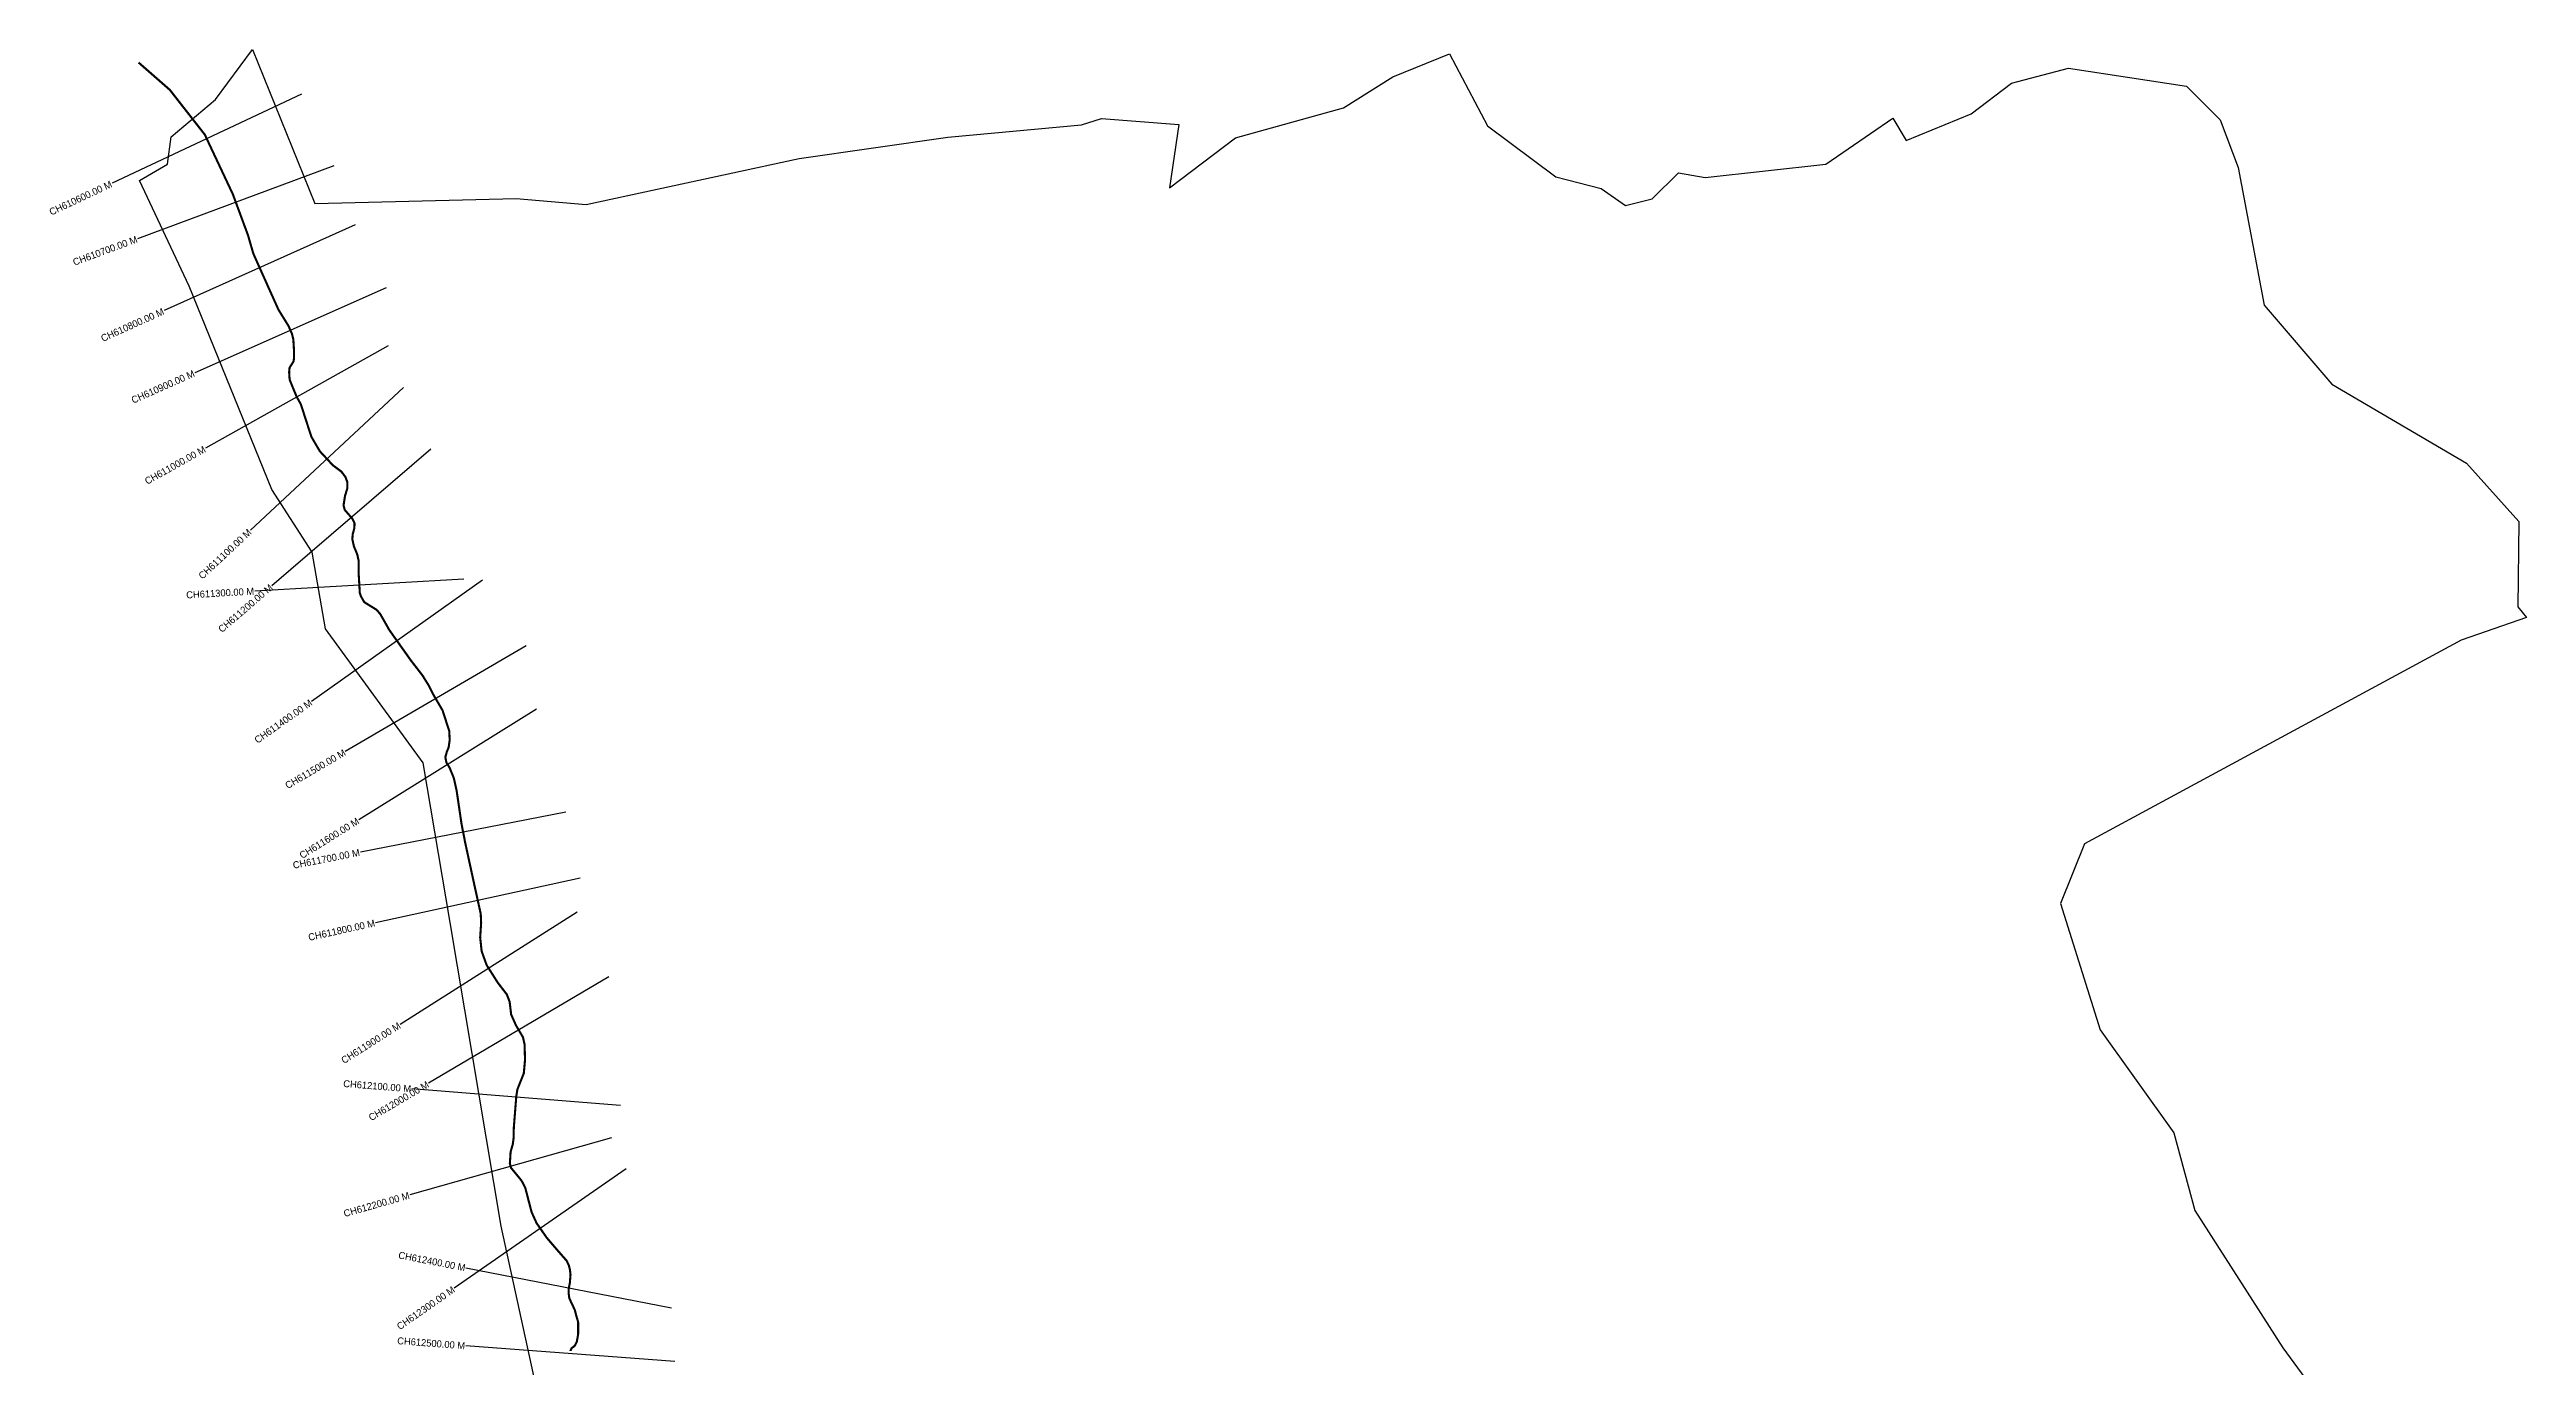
# Model space of a CAD drawing. Header units: metres. Extents: x 320993 to 325188, y 1822391 to 1826704.
# Drawn here: x 320993 to 324540, y 1824816 to 1826704 of the extents above; entities that cross this region are included whole.
import ezdxf
from ezdxf.enums import TextEntityAlignment as Align

# ---------------------------------------------------------------- set-up
doc = ezdxf.new("R2010")
doc.units = ezdxf.units.M
for name, color, linetype in [('CS', 134, 'Continuous'), ('CSMark', 6, 'Continuous'), ('NATURALLY PROTECTED', 3, 'Continuous')]:
    doc.layers.add(name, color=color, linetype=linetype)

msp = doc.modelspace()

# ---------------------------------------------------------------- linework, layer by layer
at = {"color": 3}
for points in [[(321166.5, 1826578.7), (321230.3, 1826632), (321283.1, 1826703.7), (321372.3, 1826483.3), (321660.7, 1826490.4), (321761.3, 1826481.9), (322066.2, 1826547.5), (322279, 1826578.4), (322470.8, 1826595.9), (322499.2, 1826604.7), (322610, 1826596.4), (322596.8, 1826505.5), (322691.3, 1826577), (322845.7, 1826620.3), (322916.6, 1826664.7), (322997.8, 1826697.3), (323052.2, 1826594.2), (323150, 1826521.3), (323214.9, 1826504.7), (323250, 1826480.2), (323288, 1826489.7), (323325.7, 1826527), (323363.8, 1826520.6), (323536.7, 1826539.6), (323632.9, 1826605.5), (323652, 1826573.3), (323744.8, 1826611.4), (323802.5, 1826655.7), (323884.3, 1826677.2), (324053.1, 1826651.1), (324101.5, 1826602.9), (324127.3, 1826534.6), (324164.7, 1826337.6), (324261.5, 1826224.4), (324454.5, 1826111.4), (324529.3, 1826027.9), (324527.9, 1825905.5), (324540.2, 1825890.3), (324446.6, 1825857.8), (323907.2, 1825566.3), (323872.7, 1825480.6), (323929.5, 1825299.7), (324035.2, 1825152.2), (324065.3, 1825041), (324191.2, 1824844.4), (324472, 1824461.4)], [(321703.2, 1824725.2), (321639.4, 1825018.3), (321566.2, 1825453.3), (321527.7, 1825682.2), (321387.9, 1825874), (321368.5, 1825983.8), (321311.1, 1826073.7), (321192.6, 1826364.7), (321121.5, 1826516), (321161.3, 1826539.5), (321166.5, 1826578.7)]]:
    msp.add_lwpolyline(points, dxfattribs=at)
at = {"layer": 'CS'}
for p, q in [((321353.5, 1826639.6), (321082, 1826512.1)), ((321399.9, 1826537.1), (321118.6, 1826432.8)), ((321430.4, 1826452.5), (321156.6, 1826329.7)), ((321474.7, 1826362.3), (321200.4, 1826240.8)), ((321477.5, 1826279.4), (321215.8, 1826132.7)), ((321499.7, 1826219.5), (321280.2, 1826015.1)), ((321538.6, 1826131.1), (321310.9, 1825935.8)), ((321586, 1825945), (321286.5, 1825928.1)), ((321612.6, 1825943.5), (321367.8, 1825770.1)), ((321675.2, 1825849.5), (321416.1, 1825698.3)), ((321690.1, 1825758.8), (321435.4, 1825600.5)), ((321732.1, 1825611.5), (321437.7, 1825554)), ((321752.4, 1825517), (321459.4, 1825453)), ((321748.2, 1825468), (321494.8, 1825307.5)), ((321793.8, 1825375.6), (321535.4, 1825223.1)), ((321810.5, 1825191.4), (321511.4, 1825215.1)), ((321797.3, 1825145), (321508.7, 1825063.2)), ((321818.6, 1825100.8), (321572.2, 1824929.6)), ((321883.5, 1824901.1), (321589, 1824958.6)), ((321887.9, 1824824.5), (321588.7, 1824847.2))]:
    msp.add_line(p, q, dxfattribs=at)
at = {"layer": 'NATURALLY PROTECTED', "color": 2, "const_width": 3, "flags": 128}
msp.add_lwpolyline([(321120, 1826685.1), (321164.9, 1826645.8), (321214.9, 1826581.8), (321255, 1826496.6), (321276.7, 1826437.9), (321284.4, 1826411.4), (321295, 1826387.7), (321307.5, 1826359.8), (321320.4, 1826331.1), (321334.8, 1826307.8), (321339.6, 1826296.9), (321341.7, 1826288.5), (321342.3, 1826278.9), (321342.8, 1826268.5), (321342.6, 1826260.7), (321341.8, 1826256.6), (321339.6, 1826253.2), (321336.3, 1826248.1), (321335.7, 1826241.6), (321336.4, 1826230.9), (321339.1, 1826224.2), (321342.4, 1826216.2), (321346.5, 1826206.3), (321352.4, 1826195.8), (321355.3, 1826186.9), (321360.7, 1826170.1), (321367.7, 1826148.8), (321379.7, 1826128.3), (321398.3, 1826108.3), (321410.4, 1826099.3), (321416.1, 1826091.9), (321419.2, 1826083.9), (321419, 1826075.2), (321415.7, 1826064.3), (321413.6, 1826050.8), (321415.4, 1826044.3), (321421.2, 1826037.6), (321426.5, 1826031.4), (321429.3, 1826025.3), (321429.2, 1826018.6), (321426.8, 1826009.7), (321426.2, 1826002.5), (321428.4, 1825992.4), (321433.3, 1825980.5), (321435.3, 1825971.2), (321435.1, 1825956.3), (321436.3, 1825935.5), (321436.9, 1825925.3), (321438.6, 1825920.5), (321443.3, 1825912.2), (321452, 1825906.8), (321460.5, 1825901.6), (321465.9, 1825895.7), (321470.3, 1825888), (321479.2, 1825872.3), (321487, 1825861.3), (321495.1, 1825849.9), (321510, 1825828.9), (321526.6, 1825807.4), (321535.2, 1825793.6), (321541.8, 1825780.6), (321555.5, 1825757.1), (321560.8, 1825740.7), (321565.1, 1825727.5), (321565.6, 1825714.6), (321564.1, 1825704), (321561.6, 1825698.1), (321559.4, 1825690.1), (321561, 1825682.4), (321565.4, 1825675.4), (321571.5, 1825660.5), (321575.6, 1825642.2), (321578.5, 1825622.5), (321582.6, 1825594.7), (321587.8, 1825568), (321601.9, 1825503.1), (321610.1, 1825465.9), (321610.7, 1825452.7), (321609.3, 1825432.1), (321611.4, 1825412.4), (321618.6, 1825392.4), (321634.5, 1825367.3), (321647.5, 1825350.4), (321651.5, 1825339.9), (321653.7, 1825321.6), (321660.5, 1825306.3), (321670.6, 1825289.2), (321673, 1825278.4), (321673.5, 1825256.1), (321671.8, 1825237.4), (321668.2, 1825228.4), (321662.6, 1825214.3), (321661, 1825203.9), (321658.8, 1825176), (321657.5, 1825159.8), (321657.2, 1825144.7), (321656, 1825135.8), (321652.9, 1825124.9), (321652.4, 1825116.8), (321651.8, 1825108.4), (321653.6, 1825101.9), (321660.2, 1825094), (321668.6, 1825083.7), (321674, 1825073.2), (321678.4, 1825056.1), (321683, 1825038.6), (321690.1, 1825022.9), (321704.7, 1825001.9), (321718.2, 1824986.1), (321727.9, 1824975), (321733.3, 1824968.8), (321736.4, 1824962.2), (321737.7, 1824957), (321738.7, 1824949.1), (321737.8, 1824937.7), (321736.2, 1824929.4), (321736, 1824922.6), (321737, 1824915.2), (321741.1, 1824906.5), (321744.8, 1824898.6), (321746.5, 1824892), (321749.6, 1824881.3), (321749.6, 1824863.6), (321747.7, 1824852.8), (321744.5, 1824846.9), (321740.3, 1824843.8), (321738.6, 1824840.1), (321738.6, 1824839.6)], dxfattribs=at)

# ---------------------------------------------------------------- texts
at = {"layer": 'CSMark'}
for s, rotation, p in [('CH610600.00 M', 25.1579, (321081.1, 1826511.7)), ('CH610700.00 M', 20.3344, (321117.7, 1826432.5)), ('CH610800.00 M', 24.1568, (321155.7, 1826329.3)), ('CH610900.00 M', 23.8895, (321199.5, 1826240.4)), ('CH611000.00 M', 29.2854, (321214.9, 1826132.2)), ('CH611100.00 M', 42.9536, (321279.4, 1826014.4)), ('CH611200.00 M', 40.6212, (321310.1, 1825935.1)), ('CH611300.00 M', 3.2378, (321285.5, 1825928)), ('CH611400.00 M', 35.2918, (321367, 1825769.6)), ('CH611500.00 M', 30.2633, (321415.3, 1825697.8)), ('CH611600.00 M', 31.8627, (321434.5, 1825599.9)), ('CH611700.00 M', 11.0456, (321436.7, 1825553.9)), ('CH611800.00 M', 12.3289, (321458.4, 1825452.8)), ('CH611900.00 M', 32.3363, (321493.9, 1825307)), ('CH612100.00 M', 355.4627, (321510.4, 1825215.2)), ('CH612000.00 M', 30.5555, (321534.6, 1825222.6)), ('CH612200.00 M', 15.8311, (321507.7, 1825062.9)), ('CH612400.00 M', 348.9543, (321588, 1824958.8)), ('CH612300.00 M', 34.7881, (321571.4, 1824929.1)), ('CH612500.00 M', 355.6668, (321587.7, 1824847.2))]:
    msp.add_text(s, height=10, rotation=rotation, dxfattribs=at).set_placement(p, align=Align.MIDDLE_RIGHT)

doc.saveas('drawing.dxf')
